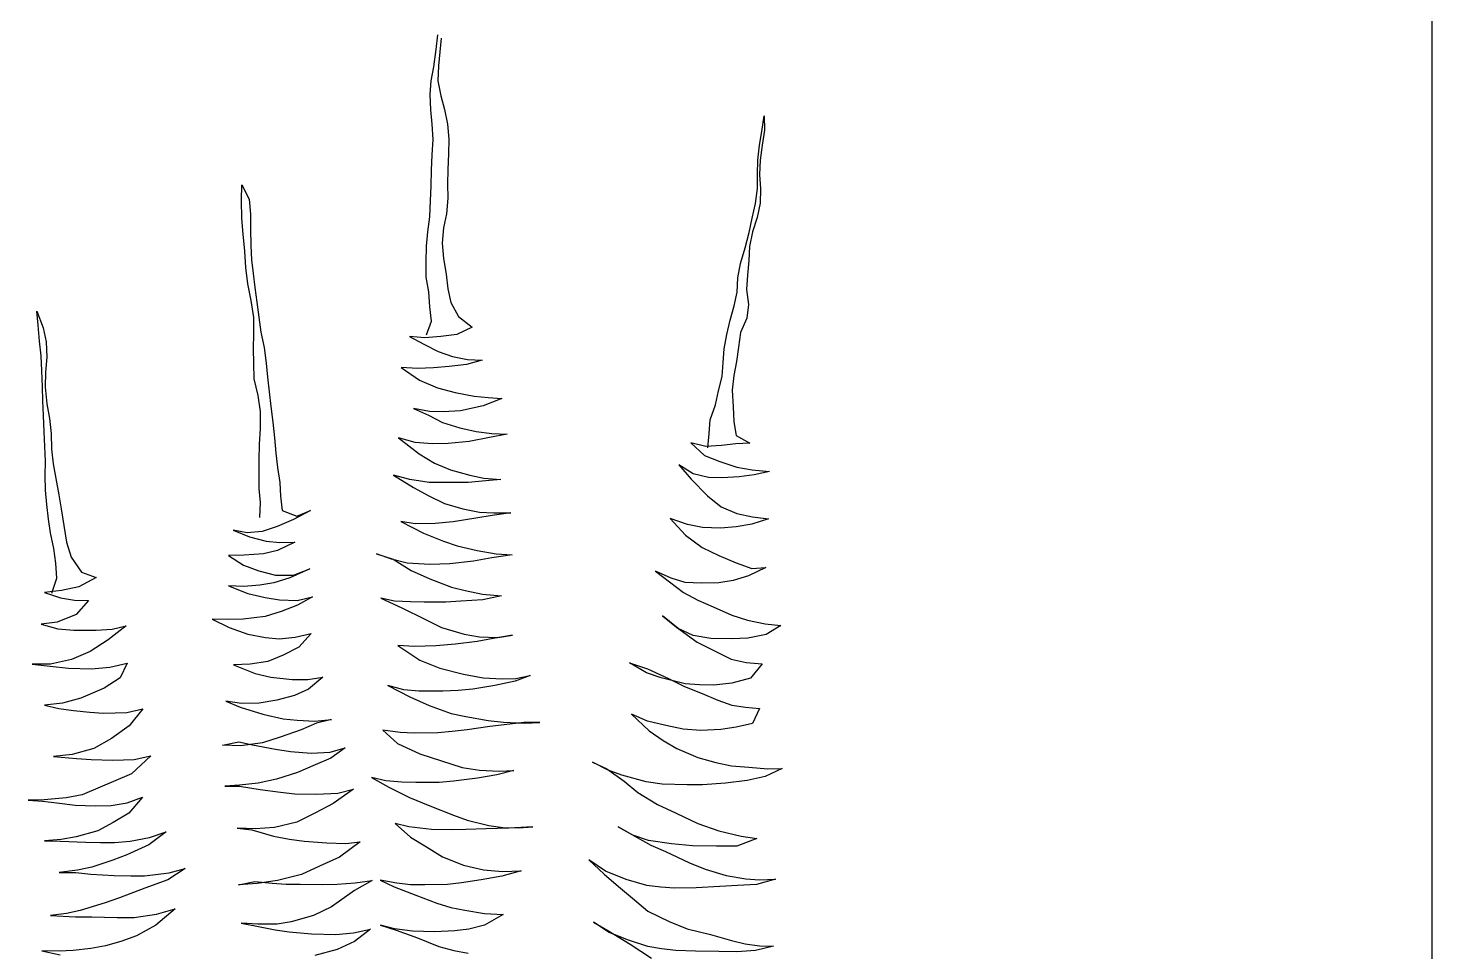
# Model space of a CAD drawing. Header units: metres. Extents: x -58 to 722, y -1100 to 345.
# Drawn here: x 241.4545 to 241.9136, y -480.9089 to -480.607 of the extents above; entities that cross this region are included whole.
import ezdxf

# ---------------------------------------------------------------- set-up
doc = ezdxf.new("R2010")
doc.units = ezdxf.units.M
doc.header["$MEASUREMENT"] = 0
doc.linetypes.add('CENTER2', pattern=[1.125, 0.75, -0.125, 0.125, -0.125])
doc.linetypes.add('CENTERX2', pattern=[4, 2.5, -0.5, 0.5, -0.5])
doc.layers.add('FSR_ARQ_005VEGETACION', color=64, linetype='Continuous')
doc.layers.add('FSR_ARQ_016EJES', color=135, linetype='CENTER2')

# ---------------------------------------------------------------- blocks, each defined once
blk = doc.blocks.new('arbustos 01')
at = {"layer": 'FSR_ARQ_005VEGETACION', "color": 103}
for p, q in [((188.56621, -31.46026), (188.56664, -31.46528)), ((188.56794, -31.46442), (188.56739, -31.45905)), ((188.56664, -31.46528), (188.56718, -31.47029)), ((188.56886, -31.47063), (188.56794, -31.46442)), ((188.56718, -31.47029), (188.56738, -31.47579)), ((188.56977, -31.47576), (188.56886, -31.47063)), ((188.56738, -31.47579), (188.56626, -31.48118)), ((188.5702, -31.48077), (188.56977, -31.47576)), ((188.56626, -31.48118), (188.56501, -31.48622)), ((188.56991, -31.48627), (188.5702, -31.48077)), ((188.56501, -31.48622), (188.56389, -31.4915)), ((188.56939, -31.49154), (188.56991, -31.48627)), ((188.44885, -31.48852), (188.44868, -31.49366)), ((188.44964, -31.49412), (188.44885, -31.48852)), ((188.56389, -31.4915), (188.56336, -31.497)), ((188.5691, -31.49704), (188.56939, -31.49154)), ((188.44868, -31.49366), (188.44947, -31.49915)), ((188.45043, -31.49913), (188.44964, -31.49412)), ((188.44947, -31.49915), (188.45026, -31.50451)), ((188.4511, -31.50462), (188.45043, -31.49913)), ((188.56336, -31.497), (188.56355, -31.50226)), ((188.56942, -31.50266), (188.5691, -31.49704)), ((188.45026, -31.50451), (188.45045, -31.50977)), ((188.45117, -31.50964), (188.4511, -31.50462)), ((188.56355, -31.50226), (188.56375, -31.50799)), ((188.56973, -31.50815), (188.56942, -31.50266)), ((188.45045, -31.50977), (188.45016, -31.51492)), ((188.45124, -31.5149), (188.45117, -31.50964)), ((188.56375, -31.50799), (188.56382, -31.51325)), ((188.56981, -31.51401), (188.56973, -31.50815)), ((188.45016, -31.51492), (188.45023, -31.52017)), ((188.45191, -31.52027), (188.45124, -31.5149)), ((188.56382, -31.51325), (188.56377, -31.51839)), ((188.57, -31.51927), (188.56981, -31.51401)), ((188.63866, -31.51355), (188.63598, -31.51873)), ((188.63874, -31.51917), (188.63866, -31.51355)), ((188.45023, -31.52017), (188.45138, -31.52542)), ((188.45318, -31.52563), (188.45191, -31.52027)), ((188.56377, -31.51839), (188.56421, -31.52401)), ((188.57032, -31.52512), (188.57, -31.51927)), ((188.63598, -31.51873), (188.63546, -31.52423)), ((188.63859, -31.52575), (188.63874, -31.51917)), ((188.45138, -31.52542), (188.453, -31.53054)), ((188.4542, -31.53088), (188.45318, -31.52563)), ((188.56421, -31.52401), (188.56535, -31.52913)), ((188.57099, -31.53061), (188.57032, -31.52512)), ((188.63546, -31.52423), (188.63541, -31.52961)), ((188.63807, -31.53149), (188.63859, -31.52575)), ((188.453, -31.53054), (188.45415, -31.5359)), ((188.45571, -31.53636), (188.4542, -31.53088)), ((188.56535, -31.52913), (188.56579, -31.53474)), ((188.57154, -31.53574), (188.57099, -31.53061)), ((188.63541, -31.52961), (188.63537, -31.53559)), ((188.63755, -31.53759), (188.63807, -31.53149)), ((188.45415, -31.5359), (188.45434, -31.54104)), ((188.45735, -31.54207), (188.45571, -31.53636)), ((188.56579, -31.53474), (188.56527, -31.54025)), ((188.57162, -31.5416), (188.57154, -31.53574)), ((188.63537, -31.53559), (188.63508, -31.54074)), ((188.45434, -31.54104), (188.45489, -31.54629)), ((188.45837, -31.54732), (188.45735, -31.54207)), ((188.56527, -31.54025), (188.56439, -31.546)), ((188.57157, -31.5471), (188.57162, -31.5416)), ((188.63508, -31.54074), (188.63443, -31.54577)), ((188.63715, -31.54358), (188.63755, -31.53759)), ((188.45489, -31.54629), (188.4552, -31.55155)), ((188.45856, -31.55246), (188.45837, -31.54732)), ((188.56439, -31.546), (188.56374, -31.55127)), ((188.57069, -31.55237), (188.57157, -31.5471)), ((188.63443, -31.54577), (188.6339, -31.55079)), ((188.6364, -31.54944), (188.63715, -31.54358)), ((188.4552, -31.55155), (188.45444, -31.55694)), ((188.45971, -31.55746), (188.45856, -31.55246)), ((188.56374, -31.55127), (188.56261, -31.5563)), ((188.57029, -31.55787), (188.57069, -31.55237)), ((188.6339, -31.55079), (188.63314, -31.55618)), ((188.63517, -31.55556), (188.6364, -31.54944)), ((188.45444, -31.55694), (188.4551, -31.56195)), ((188.46121, -31.5627), (188.45971, -31.55746)), ((188.56261, -31.5563), (188.55993, -31.56136)), ((188.56964, -31.56302), (188.57029, -31.55787)), ((188.63314, -31.55618), (188.63238, -31.56157)), ((188.63429, -31.56167), (188.63517, -31.55556)), ((188.4551, -31.56195), (188.45745, -31.56718)), ((188.46236, -31.56783), (188.46121, -31.5627)), ((188.55993, -31.56136), (188.55485, -31.56526)), ((188.57151, -31.568), (188.56964, -31.56302)), ((188.63238, -31.56157), (188.63174, -31.56708)), ((188.63425, -31.56764), (188.63429, -31.56167)), ((188.71316, -31.5594), (188.71085, -31.56541)), ((188.71263, -31.56443), (188.71316, -31.5594)), ((188.45745, -31.56718), (188.45812, -31.57243)), ((188.46338, -31.57307), (188.46236, -31.56783)), ((188.55485, -31.56526), (188.5605, -31.56793)), ((188.5605, -31.56793), (188.56625, -31.56857)), ((188.63174, -31.56708), (188.6305, -31.5726)), ((188.63432, -31.5729), (188.63425, -31.56764)), ((188.71085, -31.56541), (188.70972, -31.57056)), ((188.71211, -31.57029), (188.71263, -31.56443)), ((188.45812, -31.57243), (188.4589, -31.57768)), ((188.46369, -31.57809), (188.46338, -31.57307)), ((188.56625, -31.56857), (188.57211, -31.56909)), ((188.5725, -31.57135), (188.56728, -31.57405)), ((188.57211, -31.56909), (188.57772, -31.56865)), ((188.57772, -31.56865), (188.5725, -31.57135)), ((188.6305, -31.5726), (188.62974, -31.57834)), ((188.63428, -31.5784), (188.63432, -31.5729)), ((188.70972, -31.57056), (188.70944, -31.57607)), ((188.71158, -31.57556), (188.71211, -31.57029)), ((188.4589, -31.57768), (188.45981, -31.5828)), ((188.464, -31.58311), (188.46369, -31.57809)), ((188.55656, -31.57695), (188.5513, -31.57714)), ((188.5513, -31.57714), (188.55694, -31.57873)), ((188.56204, -31.5758), (188.55656, -31.57695)), ((188.56728, -31.57405), (188.56204, -31.5758)), ((188.62974, -31.57834), (188.62933, -31.58337)), ((188.70944, -31.57607), (188.70999, -31.58156)), ((188.7113, -31.58106), (188.71158, -31.57556)), ((188.45981, -31.5828), (188.46048, -31.58805)), ((188.46539, -31.58835), (188.464, -31.58311)), ((188.55694, -31.57873), (188.56329, -31.57949)), ((188.56329, -31.57949), (188.56891, -31.58001)), ((188.56891, -31.58001), (188.57477, -31.58017)), ((188.58075, -31.57985), (188.57399, -31.58448)), ((188.57477, -31.58017), (188.58075, -31.57985)), ((188.62933, -31.58337), (188.62868, -31.58864)), ((188.63412, -31.58402), (188.63428, -31.5784)), ((188.70999, -31.58156), (188.71006, -31.58694)), ((188.71102, -31.58692), (188.7113, -31.58106)), ((188.46048, -31.58805), (188.46008, -31.59416)), ((188.46653, -31.59347), (188.46539, -31.58835)), ((188.56746, -31.5872), (188.56103, -31.58896)), ((188.57399, -31.58448), (188.56746, -31.5872)), ((188.63264, -31.59002), (188.63412, -31.58402)), ((188.71006, -31.58694), (188.70943, -31.59304)), ((188.71097, -31.59194), (188.71102, -31.58692)), ((188.4684, -31.59882), (188.46653, -31.59347)), ((188.5491, -31.5908), (188.54408, -31.5911)), ((188.54408, -31.5911), (188.55093, -31.59376)), ((188.55423, -31.59025), (188.5491, -31.5908)), ((188.56103, -31.58896), (188.55423, -31.59025)), ((188.62868, -31.58864), (188.62804, -31.59403)), ((188.63177, -31.59589), (188.63264, -31.59002)), ((188.70943, -31.59304), (188.70855, -31.59843)), ((188.71068, -31.59733), (188.71097, -31.59194)), ((188.46008, -31.59416), (188.4598, -31.59954)), ((188.55093, -31.59376), (188.5592, -31.59556)), ((188.5592, -31.59556), (188.56542, -31.59595)), ((188.56542, -31.59595), (188.57044, -31.59588)), ((188.57082, -31.59719), (188.56571, -31.59977)), ((188.57044, -31.59588), (188.57617, -31.59473)), ((188.57617, -31.59473), (188.57082, -31.59719)), ((188.62804, -31.59403), (188.6274, -31.59965)), ((188.63185, -31.6021), (188.63177, -31.59589)), ((188.70855, -31.59843), (188.7079, -31.60382)), ((188.7104, -31.60319), (188.71068, -31.59733)), ((188.4598, -31.59954), (188.45903, -31.60457)), ((188.46882, -31.60384), (188.4684, -31.59882)), ((188.46925, -31.60897), (188.46882, -31.60384)), ((188.54772, -31.60384), (188.54222, -31.60404)), ((188.55345, -31.60305), (188.54772, -31.60384)), ((188.55941, -31.60177), (188.55345, -31.60305)), ((188.56571, -31.59977), (188.55941, -31.60177)), ((188.6274, -31.59965), (188.62676, -31.6054)), ((188.63217, -31.60772), (188.63185, -31.6021)), ((188.7079, -31.60382), (188.70774, -31.60956)), ((188.71024, -31.60857), (188.7104, -31.60319)), ((188.45903, -31.60457), (188.45405, -31.60739)), ((188.45405, -31.60739), (188.45907, -31.60756)), ((188.45907, -31.60756), (188.46434, -31.6082)), ((188.46434, -31.6082), (188.46996, -31.60849)), ((188.46996, -31.60849), (188.47544, -31.60722)), ((188.47544, -31.60722), (188.47049, -31.61183)), ((188.54222, -31.60404), (188.54858, -31.60527)), ((188.54858, -31.60527), (188.55601, -31.60672)), ((188.55601, -31.60672), (188.56367, -31.60745)), ((188.56367, -31.60745), (188.56929, -31.60762)), ((188.56929, -31.60762), (188.57562, -31.60705)), ((188.58169, -31.60541), (188.57412, -31.61126)), ((188.57562, -31.60705), (188.58169, -31.60541)), ((188.62676, -31.6054), (188.62623, -31.61091)), ((188.63236, -31.61345), (188.63217, -31.60772)), ((188.70995, -31.61383), (188.71024, -31.60857)), ((188.4649, -31.61393), (188.45871, -31.61605)), ((188.47049, -31.61183), (188.4649, -31.61393)), ((188.57412, -31.61126), (188.56855, -31.61456)), ((188.62623, -31.61091), (188.62559, -31.61618)), ((188.63232, -31.61871), (188.63236, -31.61345)), ((188.70774, -31.60956), (188.70722, -31.61483)), ((188.71002, -31.61921), (188.70995, -31.61383)), ((188.4531, -31.61696), (188.4469, -31.61765)), ((188.4469, -31.61765), (188.45241, -31.61889)), ((188.45241, -31.61889), (188.45792, -31.61953)), ((188.45871, -31.61605), (188.4531, -31.61696)), ((188.46904, -31.61974), (188.47464, -31.61846)), ((188.47464, -31.61846), (188.47985, -31.61517)), ((188.47985, -31.61517), (188.47538, -31.62037)), ((188.55581, -31.61892), (188.55069, -31.62006)), ((188.56272, -31.61703), (188.55581, -31.61892)), ((188.56855, -31.61456), (188.56272, -31.61703)), ((188.58355, -31.6189), (188.5762, -31.62342)), ((188.57759, -31.62053), (188.58355, -31.6189)), ((188.62559, -31.61618), (188.62482, -31.62156)), ((188.63227, -31.62385), (188.63232, -31.61871)), ((188.70722, -31.61483), (188.70621, -31.62022)), ((188.45792, -31.61953), (188.46402, -31.61992)), ((188.46402, -31.61992), (188.46904, -31.61974)), ((188.47538, -31.62037), (188.46937, -31.62643)), ((188.55069, -31.62006), (188.54448, -31.6205)), ((188.54448, -31.6205), (188.54999, -31.62103)), ((188.54999, -31.62103), (188.55633, -31.62166)), ((188.55633, -31.62166), (188.5641, -31.62167)), ((188.5641, -31.62167), (188.57055, -31.62158)), ((188.57055, -31.62158), (188.57759, -31.62053)), ((188.5762, -31.62342), (188.57062, -31.62648)), ((188.62482, -31.62156), (188.62453, -31.62659)), ((188.63186, -31.62888), (188.63227, -31.62385)), ((188.70621, -31.62022), (188.7051, -31.62609)), ((188.70998, -31.62435), (188.71002, -31.61921)), ((188.46937, -31.62643), (188.4644, -31.63044)), ((188.56492, -31.62919), (188.55825, -31.6312)), ((188.57062, -31.62648), (188.56492, -31.62919)), ((188.62453, -31.62659), (188.62401, -31.63174)), ((188.63205, -31.63438), (188.63186, -31.62888)), ((188.7051, -31.62609), (188.70421, -31.63113)), ((188.70945, -31.62962), (188.70998, -31.62435)), ((188.45298, -31.63406), (188.44725, -31.63485)), ((188.4587, -31.63291), (188.45298, -31.63406)), ((188.4644, -31.63044), (188.4587, -31.63291)), ((188.54704, -31.63266), (188.54082, -31.63263)), ((188.54082, -31.63263), (188.54765, -31.63361)), ((188.55229, -31.63235), (188.54704, -31.63266)), ((188.54765, -31.63361), (188.55352, -31.63461)), ((188.55825, -31.6312), (188.55229, -31.63235)), ((188.61866, -31.63384), (188.61361, -31.63176)), ((188.61361, -31.63176), (188.61987, -31.63502)), ((188.62401, -31.63174), (188.61866, -31.63384)), ((188.70421, -31.63113), (188.70334, -31.63723)), ((188.70892, -31.63489), (188.70945, -31.62962)), ((188.44725, -31.63485), (188.45325, -31.6368)), ((188.45325, -31.6368), (188.459, -31.63768)), ((188.459, -31.63768), (188.46463, -31.6382)), ((188.46463, -31.6382), (188.4712, -31.638)), ((188.4712, -31.638), (188.47668, -31.63685)), ((188.47668, -31.63685), (188.48299, -31.63473)), ((188.48299, -31.63473), (188.47733, -31.64078)), ((188.55352, -31.63461), (188.56178, -31.63593)), ((188.56178, -31.63593), (188.56837, -31.63656)), ((188.56837, -31.63656), (188.57566, -31.63658)), ((188.58079, -31.63579), (188.5726, -31.63997)), ((188.57566, -31.63658), (188.58079, -31.63579)), ((188.61987, -31.63502), (188.62576, -31.63757)), ((188.62576, -31.63757), (188.63116, -31.63941)), ((188.63116, -31.63941), (188.63667, -31.63993)), ((188.6418, -31.63891), (188.63585, -31.64138)), ((188.63667, -31.63993), (188.6418, -31.63891)), ((188.70334, -31.63723), (188.70234, -31.64334)), ((188.70815, -31.63992), (188.70892, -31.63489)), ((188.47733, -31.64078), (188.4713, -31.64517)), ((188.56035, -31.64456), (188.55308, -31.64633)), ((188.56534, -31.64293), (188.56035, -31.64456)), ((188.5726, -31.63997), (188.56534, -31.64293)), ((188.62476, -31.64344), (188.61938, -31.64328)), ((188.61938, -31.64328), (188.62564, -31.6463)), ((188.62978, -31.6429), (188.62476, -31.64344)), ((188.63585, -31.64138), (188.62978, -31.6429)), ((188.70234, -31.64334), (188.70062, -31.64875)), ((188.70692, -31.64555), (188.70815, -31.63992)), ((188.46524, -31.64812), (188.45894, -31.65083)), ((188.4713, -31.64517), (188.46524, -31.64812)), ((188.54616, -31.6475), (188.54031, -31.64794)), ((188.54031, -31.64794), (188.54774, -31.64903)), ((188.55308, -31.64633), (188.54616, -31.6475)), ((188.54774, -31.64903), (188.55444, -31.65013)), ((188.5836, -31.6495), (188.57708, -31.65353)), ((188.57848, -31.65088), (188.5842, -31.64949)), ((188.58967, -31.6475), (188.5836, -31.6495)), ((188.5842, -31.64949), (188.58967, -31.6475)), ((188.62564, -31.6463), (188.63068, -31.64755)), ((188.63068, -31.64755), (188.63774, -31.64805)), ((188.63774, -31.64805), (188.64347, -31.64809)), ((188.64347, -31.64809), (188.63802, -31.65163)), ((188.70062, -31.64875), (188.69687, -31.65418)), ((188.70615, -31.65094), (188.70692, -31.64555)), ((188.45323, -31.65282), (188.44821, -31.65253)), ((188.44821, -31.65253), (188.45446, -31.65556)), ((188.45894, -31.65083), (188.45323, -31.65282)), ((188.48257, -31.65637), (188.48827, -31.65378)), ((188.48827, -31.65378), (188.48318, -31.65768)), ((188.55444, -31.65013), (188.56306, -31.65109)), ((188.56306, -31.65109), (188.57024, -31.65135)), ((188.57024, -31.65135), (188.57848, -31.65088)), ((188.57708, -31.65353), (188.57031, -31.65661)), ((188.61978, -31.65522), (188.61389, -31.65291)), ((188.61389, -31.65291), (188.62111, -31.65628)), ((188.63243, -31.65374), (188.62636, -31.65525)), ((188.63802, -31.65163), (188.63243, -31.65374)), ((188.69687, -31.65418), (188.69152, -31.65616)), ((188.70587, -31.65633), (188.70615, -31.65094)), ((188.45446, -31.65556), (188.4601, -31.65715)), ((188.4601, -31.65715), (188.46526, -31.65804)), ((188.46526, -31.65804), (188.47171, -31.65819)), ((188.47171, -31.65819), (188.47745, -31.65787)), ((188.47745, -31.65787), (188.48257, -31.65637)), ((188.48318, -31.65768), (188.47809, -31.66157)), ((188.56246, -31.65959), (188.55746, -31.66085)), ((188.57031, -31.65661), (188.56246, -31.65959)), ((188.62636, -31.65525), (188.61978, -31.65522)), ((188.62111, -31.65628), (188.62699, -31.658)), ((188.62699, -31.658), (188.63203, -31.65888)), ((188.63203, -31.65888), (188.63789, -31.6594)), ((188.6435, -31.65909), (188.63637, -31.66193)), ((188.63789, -31.6594), (188.6435, -31.65909)), ((188.69152, -31.65616), (188.6979, -31.65954)), ((188.6979, -31.65954), (188.70414, -31.66089)), ((188.70768, -31.66177), (188.70587, -31.65633)), ((188.47287, -31.66439), (188.46729, -31.66674)), ((188.47809, -31.66157), (188.47287, -31.66439)), ((188.55114, -31.66213), (188.54422, -31.66282)), ((188.54422, -31.66282), (188.55105, -31.66417)), ((188.55105, -31.66417), (188.55906, -31.66466)), ((188.55746, -31.66085), (188.55114, -31.66213)), ((188.55906, -31.66466), (188.56445, -31.66506)), ((188.56445, -31.66506), (188.57234, -31.66507)), ((188.57234, -31.66507), (188.57736, -31.665)), ((188.57736, -31.665), (188.58309, -31.66469)), ((188.5881, -31.66366), (188.5805, -31.66711)), ((188.58309, -31.66469), (188.5881, -31.66366)), ((188.61847, -31.66445), (188.61296, -31.66309)), ((188.61296, -31.66309), (188.61838, -31.66612)), ((188.62493, -31.66424), (188.61847, -31.66445)), ((188.63017, -31.66333), (188.62493, -31.66424)), ((188.63637, -31.66193), (188.63017, -31.66333)), ((188.6994, -31.6643), (188.69438, -31.66449)), ((188.69438, -31.66449), (188.69887, -31.66957)), ((188.70453, -31.66352), (188.6994, -31.6643)), ((188.70414, -31.66089), (188.71036, -31.66153)), ((188.71036, -31.66153), (188.70453, -31.66352)), ((188.46051, -31.66982), (188.4548, -31.67157)), ((188.46729, -31.66674), (188.46051, -31.66982)), ((188.48007, -31.67469), (188.48574, -31.67007)), ((188.48574, -31.67007), (188.48066, -31.67409)), ((188.5805, -31.66711), (188.57207, -31.67129)), ((188.61838, -31.66612), (188.62427, -31.66843)), ((188.62427, -31.66843), (188.63015, -31.67026)), ((188.69887, -31.66957), (188.70573, -31.67235)), ((188.44848, -31.67297), (188.44275, -31.67353)), ((188.44275, -31.67353), (188.44806, -31.6768)), ((188.4548, -31.67157), (188.44848, -31.67297)), ((188.48066, -31.67409), (188.4732, -31.67957)), ((188.4746, -31.67716), (188.48007, -31.67469)), ((188.56601, -31.67424), (188.55779, -31.67663)), ((188.57207, -31.67129), (188.56601, -31.67424)), ((188.63015, -31.67026), (188.63817, -31.67123)), ((188.64323, -31.67427), (188.63645, -31.67663)), ((188.63817, -31.67123), (188.64391, -31.67139)), ((188.64941, -31.6712), (188.64323, -31.67427)), ((188.64391, -31.67139), (188.64941, -31.6712)), ((188.68568, -31.67489), (188.68064, -31.67364)), ((188.68064, -31.67364), (188.68716, -31.6787)), ((188.69154, -31.67529), (188.68568, -31.67489)), ((188.69967, -31.67518), (188.69154, -31.67529)), ((188.70552, -31.67474), (188.69967, -31.67518)), ((188.71159, -31.6731), (188.70552, -31.67474)), ((188.70573, -31.67235), (188.71159, -31.6731)), ((188.44806, -31.6768), (188.45477, -31.67815)), ((188.45477, -31.67815), (188.46051, -31.67843)), ((188.46051, -31.67843), (188.46816, -31.67832)), ((188.4732, -31.67957), (188.46738, -31.68252)), ((188.46816, -31.67832), (188.4746, -31.67716)), ((188.54562, -31.67787), (188.54023, -31.6771)), ((188.54023, -31.6771), (188.5473, -31.67832)), ((188.55219, -31.67766), (188.54562, -31.67787)), ((188.5473, -31.67832), (188.55305, -31.67932)), ((188.55779, -31.67663), (188.55219, -31.67766)), ((188.55305, -31.67932), (188.56095, -31.68029)), ((188.56095, -31.68029), (188.56813, -31.68091)), ((188.61925, -31.67782), (188.61338, -31.67647)), ((188.61338, -31.67647), (188.61787, -31.68143)), ((188.625, -31.67834), (188.61925, -31.67782)), ((188.63001, -31.67792), (188.625, -31.67834)), ((188.63645, -31.67663), (188.63001, -31.67792)), ((188.68716, -31.6787), (188.69368, -31.68303)), ((188.46738, -31.68252), (188.46073, -31.68571)), ((188.56813, -31.68091), (188.57591, -31.68116)), ((188.58188, -31.68084), (188.57394, -31.68609)), ((188.57591, -31.68116), (188.58188, -31.68084)), ((188.61787, -31.68143), (188.62353, -31.68434)), ((188.62353, -31.68434), (188.62918, -31.68666)), ((188.69368, -31.68303), (188.70053, -31.68593)), ((188.45537, -31.68698), (188.44952, -31.68742)), ((188.44952, -31.68742), (188.45377, -31.69262)), ((188.46073, -31.68571), (188.45537, -31.68698)), ((188.49114, -31.68925), (188.48354, -31.69282)), ((188.49769, -31.68713), (188.49114, -31.68925)), ((188.49152, -31.69068), (188.49769, -31.68713)), ((188.56669, -31.68906), (188.55811, -31.69121)), ((188.57394, -31.68609), (188.56669, -31.68906)), ((188.62918, -31.68666), (188.63564, -31.68764)), ((188.64162, -31.6878), (188.63378, -31.69102)), ((188.63564, -31.68764), (188.64162, -31.6878)), ((188.68658, -31.68863), (188.68023, -31.68728)), ((188.68023, -31.68728), (188.68281, -31.6925)), ((188.69328, -31.68925), (188.68658, -31.68863)), ((188.70165, -31.68902), (188.69328, -31.68925)), ((188.70053, -31.68593), (188.70808, -31.68762)), ((188.70821, -31.68833), (188.70165, -31.68902)), ((188.70808, -31.68762), (188.71478, -31.68764)), ((188.71478, -31.68764), (188.70821, -31.68833)), ((188.45377, -31.69262), (188.46049, -31.69444)), ((188.46049, -31.69444), (188.46707, -31.69519)), ((188.46707, -31.69519), (188.47233, -31.69512)), ((188.47772, -31.69565), (188.4713, -31.69824)), ((188.47233, -31.69512), (188.47747, -31.69469)), ((188.47747, -31.69469), (188.48617, -31.69254)), ((188.48354, -31.69282), (188.47772, -31.69565)), ((188.48617, -31.69254), (188.49152, -31.69068)), ((188.53901, -31.69278), (188.53385, -31.69166)), ((188.53385, -31.69166), (188.53926, -31.69373)), ((188.54403, -31.69295), (188.53901, -31.69278)), ((188.53926, -31.69373), (188.54669, -31.69531)), ((188.55096, -31.6925), (188.54403, -31.69295)), ((188.54669, -31.69531), (188.55472, -31.69663)), ((188.55811, -31.69121), (188.55096, -31.6925)), ((188.58554, -31.69538), (188.57759, -31.69943)), ((188.5797, -31.69689), (188.58554, -31.69538)), ((188.61468, -31.69319), (188.60917, -31.69231)), ((188.60917, -31.69231), (188.61437, -31.69666)), ((188.6203, -31.69311), (188.61468, -31.69319)), ((188.62806, -31.69229), (188.6203, -31.69311)), ((188.63378, -31.69102), (188.62806, -31.69229)), ((188.68281, -31.6925), (188.6886, -31.69625)), ((188.4656, -31.70071), (188.4606, -31.70245)), ((188.4713, -31.69824), (188.4656, -31.70071)), ((188.55472, -31.69663), (188.55998, -31.69716)), ((188.55998, -31.69716), (188.56561, -31.69744)), ((188.56561, -31.69744), (188.57433, -31.69744)), ((188.57759, -31.69943), (188.57058, -31.70263)), ((188.57433, -31.69744), (188.5797, -31.69689)), ((188.61437, -31.69666), (188.61942, -31.69898)), ((188.61942, -31.69898), (188.6259, -31.70069)), ((188.6259, -31.70069), (188.63225, -31.7018)), ((188.6886, -31.69625), (188.69713, -31.69996)), ((188.69713, -31.69996), (188.70373, -31.70178)), ((188.45559, -31.70324), (188.45045, -31.70367)), ((188.45045, -31.70367), (188.45304, -31.70913)), ((188.4606, -31.70245), (188.45559, -31.70324)), ((188.49698, -31.70578), (188.49061, -31.71185)), ((188.49116, -31.70825), (188.49698, -31.70578)), ((188.56249, -31.70549), (188.55724, -31.70664)), ((188.57058, -31.70263), (188.56249, -31.70549)), ((188.63099, -31.70576), (188.6236, -31.70741)), ((188.6392, -31.70325), (188.63099, -31.70576)), ((188.63225, -31.7018), (188.63871, -31.70183)), ((188.63871, -31.70183), (188.64443, -31.70103)), ((188.64443, -31.70103), (188.6392, -31.70325)), ((188.68035, -31.70509), (188.67459, -31.70385)), ((188.67459, -31.70385), (188.67958, -31.71)), ((188.68884, -31.70533), (188.68035, -31.70509)), ((188.69386, -31.70502), (188.68884, -31.70533)), ((188.69983, -31.70446), (188.69386, -31.70502)), ((188.70508, -31.70368), (188.69983, -31.70446)), ((188.70373, -31.70178), (188.71032, -31.70253)), ((188.71032, -31.70253), (188.70508, -31.70368)), ((188.45304, -31.70913), (188.45891, -31.71048)), ((188.45891, -31.71048), (188.46455, -31.71136)), ((188.47817, -31.71118), (188.48449, -31.7099)), ((188.48449, -31.7099), (188.49116, -31.70825)), ((188.53026, -31.7088), (188.53611, -31.70872)), ((188.53588, -31.70896), (188.53026, -31.7088)), ((188.54352, -31.70862), (188.53588, -31.70896)), ((188.53611, -31.70872), (188.5433, -31.70958)), ((188.5433, -31.70958), (188.54845, -31.71022)), ((188.54913, -31.70806), (188.54352, -31.70862)), ((188.54845, -31.71022), (188.55671, -31.71143)), ((188.55724, -31.70664), (188.54913, -31.70806)), ((188.61202, -31.70829), (188.60603, -31.70765)), ((188.60603, -31.70765), (188.61143, -31.70901)), ((188.61143, -31.70901), (188.61708, -31.71144)), ((188.61847, -31.70796), (188.61202, -31.70829)), ((188.6236, -31.70741), (188.61847, -31.70796)), ((188.67958, -31.71), (188.68598, -31.71457)), ((188.46455, -31.71136), (188.47184, -31.71162)), ((188.47184, -31.71162), (188.47817, -31.71118)), ((188.48552, -31.71526), (188.48054, -31.7182)), ((188.49061, -31.71185), (188.48552, -31.71526)), ((188.55671, -31.71143), (188.56222, -31.71207)), ((188.56222, -31.71207), (188.56736, -31.71248)), ((188.56736, -31.71248), (188.57597, -31.7126)), ((188.57597, -31.7126), (188.58111, -31.71241)), ((188.58111, -31.71241), (188.58732, -31.71161)), ((188.58732, -31.71161), (188.582, -31.71634)), ((188.61708, -31.71144), (188.62465, -31.71409)), ((188.62465, -31.71409), (188.63113, -31.71616)), ((188.63973, -31.7158), (188.63472, -31.71682)), ((188.64561, -31.71703), (188.63973, -31.7158)), ((188.68598, -31.71457), (188.69236, -31.71819)), ((188.48054, -31.7182), (188.47293, -31.72153)), ((188.57392, -31.72016), (188.55857, -31.72515)), ((188.582, -31.71634), (188.57392, -31.72016)), ((188.60655, -31.71948), (188.60103, -31.718)), ((188.60103, -31.718), (188.60622, -31.72175)), ((188.61337, -31.71986), (188.60655, -31.71948)), ((188.62089, -31.71928), (188.61337, -31.71986)), ((188.62638, -31.71849), (188.62089, -31.71928)), ((188.63472, -31.71682), (188.62638, -31.71849)), ((188.63113, -31.71616), (188.63903, -31.71724)), ((188.63903, -31.71724), (188.64561, -31.71703)), ((188.67771, -31.72222), (188.67172, -31.72086)), ((188.67172, -31.72086), (188.67874, -31.72746)), ((188.69236, -31.71819), (188.70028, -31.72036)), ((188.7071, -31.7211), (188.69875, -31.72181)), ((188.70028, -31.72036), (188.7071, -31.7211)), ((188.44752, -31.72558), (188.44226, -31.72541)), ((188.44226, -31.72541), (188.4484, -31.72832)), ((188.45433, -31.72501), (188.44752, -31.72558)), ((188.46066, -31.72445), (188.45433, -31.72501)), ((188.46638, -31.72329), (188.46066, -31.72445)), ((188.47293, -31.72153), (188.46638, -31.72329)), ((188.50598, -31.72562), (188.49971, -31.73013)), ((188.50051, -31.72785), (188.50551, -31.72611)), ((188.50551, -31.72611), (188.51121, -31.72316)), ((188.51121, -31.72316), (188.50598, -31.72562)), ((188.54508, -31.72641), (188.53982, -31.72624)), ((188.53982, -31.72624), (188.54593, -31.72771)), ((188.55225, -31.72607), (188.54508, -31.72641)), ((188.55857, -31.72515), (188.55225, -31.72607)), ((188.60622, -31.72175), (188.61199, -31.72419)), ((188.61199, -31.72419), (188.61837, -31.72697)), ((188.68549, -31.72247), (188.67771, -31.72222)), ((188.69337, -31.72224), (188.68549, -31.72247)), ((188.69875, -31.72181), (188.69337, -31.72224)), ((188.4484, -31.72832), (188.45499, -31.72978)), ((188.45499, -31.72978), (188.4629, -31.73075)), ((188.4629, -31.73075), (188.47115, -31.73136)), ((188.47115, -31.73136), (188.47677, -31.7314)), ((188.47677, -31.7314), (188.48585, -31.73116)), ((188.48585, -31.73116), (188.4917, -31.73036)), ((188.4917, -31.73036), (188.50051, -31.72785)), ((188.49971, -31.73013), (188.49474, -31.73414)), ((188.54593, -31.72771), (188.553, -31.72893)), ((188.553, -31.72893), (188.56163, -31.73013)), ((188.56163, -31.73013), (188.56689, -31.73054)), ((188.56689, -31.73054), (188.57538, -31.73054)), ((188.57538, -31.73054), (188.58052, -31.73047)), ((188.58052, -31.73047), (188.58625, -31.72991)), ((188.59149, -31.72877), (188.58521, -31.7322)), ((188.58625, -31.72991), (188.59149, -31.72877)), ((188.61837, -31.72697), (188.62605, -31.72937)), ((188.62605, -31.72937), (188.63264, -31.73084)), ((188.63264, -31.73084), (188.63947, -31.73158)), ((188.67874, -31.72746), (188.69665, -31.73499)), ((188.49474, -31.73414), (188.48751, -31.73855)), ((188.57773, -31.73601), (188.57035, -31.73898)), ((188.58521, -31.7322), (188.57773, -31.73601)), ((188.60376, -31.73446), (188.59801, -31.73298)), ((188.59801, -31.73298), (188.60537, -31.73814)), ((188.61142, -31.73483), (188.60376, -31.73446)), ((188.61931, -31.73461), (188.61142, -31.73483)), ((188.62456, -31.73406), (188.61931, -31.73461)), ((188.63196, -31.73312), (188.62456, -31.73406)), ((188.63947, -31.73194), (188.63196, -31.73312)), ((188.63947, -31.73158), (188.64473, -31.73187)), ((188.64473, -31.73187), (188.63947, -31.73194)), ((188.68032, -31.73796), (188.67467, -31.73589)), ((188.67467, -31.73589), (188.67965, -31.74168)), ((188.69665, -31.73499), (188.70241, -31.73611)), ((188.70241, -31.73611), (188.71043, -31.73683)), ((188.48751, -31.73855), (188.48074, -31.74175)), ((188.57035, -31.73898), (188.56168, -31.74244)), ((188.60537, -31.73814), (188.61187, -31.74152)), ((188.61187, -31.74152), (188.61861, -31.7449)), ((188.68607, -31.73896), (188.68032, -31.73796)), ((188.69193, -31.739), (188.68607, -31.73896)), ((188.69922, -31.73878), (188.69193, -31.739)), ((188.70578, -31.73797), (188.69922, -31.73878)), ((188.71103, -31.7373), (188.70578, -31.73797)), ((188.71043, -31.73683), (188.71629, -31.73699)), ((188.71629, -31.73699), (188.71103, -31.7373)), ((188.4729, -31.74544), (188.46528, -31.74805)), ((188.48074, -31.74175), (188.4729, -31.74544)), ((188.50184, -31.7466), (188.49496, -31.75052)), ((188.4965, -31.74966), (188.50184, -31.7466)), ((188.53807, -31.74706), (188.53292, -31.74666)), ((188.53292, -31.74666), (188.54154, -31.74714)), ((188.54882, -31.7462), (188.5438, -31.74687)), ((188.55668, -31.74418), (188.54882, -31.7462)), ((188.56168, -31.74244), (188.55668, -31.74418)), ((188.56963, -31.74759), (188.57787, -31.74664)), ((188.58288, -31.7455), (188.57732, -31.75036)), ((188.57787, -31.74664), (188.58288, -31.7455)), ((188.61861, -31.7449), (188.62677, -31.74694)), ((188.67965, -31.74168), (188.68532, -31.74507)), ((188.68532, -31.74507), (188.69097, -31.7481)), ((188.45718, -31.75008), (188.45145, -31.75087)), ((188.45145, -31.75087), (188.45878, -31.75364)), ((188.46528, -31.74805), (188.45718, -31.75008)), ((188.48244, -31.75284), (188.49079, -31.75165)), ((188.49496, -31.75052), (188.48998, -31.75334)), ((188.49079, -31.75165), (188.4965, -31.74966)), ((188.5438, -31.74687), (188.53807, -31.74706)), ((188.54154, -31.74714), (188.54979, -31.74738)), ((188.54979, -31.74738), (188.5572, -31.74764)), ((188.5572, -31.74764), (188.56234, -31.74769)), ((188.56234, -31.74769), (188.56963, -31.74759)), ((188.57732, -31.75036), (188.57151, -31.7539)), ((188.62132, -31.75119), (188.61595, -31.75186)), ((188.62705, -31.75004), (188.62132, -31.75119)), ((188.62677, -31.74694), (188.63382, -31.74732)), ((188.63503, -31.74778), (188.62705, -31.75004)), ((188.63382, -31.74732), (188.64028, -31.74711)), ((188.64028, -31.74711), (188.63503, -31.74778)), ((188.67212, -31.7505), (188.66612, -31.74843)), ((188.66612, -31.74843), (188.67239, -31.75313)), ((188.67919, -31.75184), (188.67212, -31.7505)), ((188.68494, -31.75236), (188.67919, -31.75184)), ((188.69097, -31.7481), (188.69877, -31.75026)), ((188.69877, -31.75026), (188.70429, -31.75126)), ((188.70429, -31.75126), (188.71027, -31.75178)), ((188.71027, -31.75178), (188.70465, -31.75186)), ((188.45878, -31.75364), (188.46608, -31.75366)), ((188.46608, -31.75366), (188.4748, -31.75354)), ((188.4748, -31.75354), (188.48244, -31.75284)), ((188.48463, -31.75556), (188.47596, -31.75974)), ((188.48998, -31.75334), (188.48463, -31.75556)), ((188.57151, -31.7539), (188.56571, -31.75757)), ((188.60078, -31.75267), (188.59564, -31.75214)), ((188.59564, -31.75214), (188.60312, -31.75766)), ((188.60771, -31.75245), (188.60078, -31.75267)), ((188.61595, -31.75186), (188.60771, -31.75245)), ((188.67239, -31.75313), (188.68045, -31.75685)), ((188.68045, -31.75685), (188.6855, -31.75881)), ((188.68996, -31.75229), (188.68494, -31.75236)), ((188.69533, -31.75222), (188.68996, -31.75229)), ((188.70465, -31.75186), (188.69533, -31.75222)), ((188.47025, -31.76197), (188.46263, -31.76435)), ((188.47596, -31.75974), (188.47025, -31.76197)), ((188.50648, -31.76279), (188.51253, -31.75865)), ((188.51253, -31.75865), (188.50698, -31.76386)), ((188.5581, -31.76054), (188.55083, -31.76231)), ((188.56571, -31.75757), (188.5581, -31.76054)), ((188.60312, -31.75766), (188.61034, -31.76091)), ((188.61034, -31.76091), (188.61696, -31.76392)), ((188.665, -31.76339), (188.65924, -31.7618)), ((188.65924, -31.7618), (188.66552, -31.76589)), ((188.6855, -31.75881), (188.69307, -31.76134)), ((188.69307, -31.76134), (188.69834, -31.76234)), ((188.45046, -31.76595), (188.44472, -31.76567)), ((188.44472, -31.76567), (188.45156, -31.7676)), ((188.45548, -31.76552), (188.45046, -31.76595)), ((188.46263, -31.76435), (188.45548, -31.76552)), ((188.49149, -31.7679), (188.49899, -31.76577)), ((188.49899, -31.76577), (188.50648, -31.76279)), ((188.50698, -31.76386), (188.50178, -31.76836)), ((188.5439, -31.76288), (188.53708, -31.76262)), ((188.53708, -31.76262), (188.54416, -31.76455)), ((188.55083, -31.76231), (188.5439, -31.76288)), ((188.54416, -31.76455), (188.55159, -31.76589)), ((188.55159, -31.76589), (188.55878, -31.76699)), ((188.55878, -31.76699), (188.56393, -31.76763)), ((188.57732, -31.76769), (188.58233, -31.76714)), ((188.58233, -31.76714), (188.58829, -31.76599)), ((188.58829, -31.76599), (188.58331, -31.76845)), ((188.59739, -31.76694), (188.59128, -31.76619)), ((188.59128, -31.76619), (188.59767, -31.7698)), ((188.60397, -31.76745), (188.59739, -31.76694)), ((188.61696, -31.76392), (188.62559, -31.7662)), ((188.62764, -31.76713), (188.6225, -31.76744)), ((188.62559, -31.7662), (188.63302, -31.76729)), ((188.63385, -31.76656), (188.62764, -31.76713)), ((188.63984, -31.76768), (188.63385, -31.76656)), ((188.67398, -31.76447), (188.665, -31.76339)), ((188.66552, -31.76589), (188.6738, -31.76889)), ((188.679, -31.7644), (188.67398, -31.76447)), ((188.68498, -31.76432), (188.679, -31.7644)), ((188.69346, -31.76384), (188.68498, -31.76432)), ((188.69895, -31.76329), (188.69346, -31.76384)), ((188.69834, -31.76234), (188.70493, -31.76321)), ((188.70493, -31.76321), (188.69895, -31.76329)), ((188.45156, -31.7676), (188.4585, -31.76799)), ((188.4585, -31.76799), (188.46496, -31.76838)), ((188.46496, -31.76838), (188.47345, -31.76886)), ((188.47345, -31.76886), (188.48134, -31.76887)), ((188.48134, -31.76887), (188.48636, -31.76857)), ((188.48636, -31.76857), (188.49149, -31.7679)), ((188.50178, -31.76836), (188.4967, -31.77261)), ((188.56393, -31.76763), (188.57206, -31.76776)), ((188.57534, -31.77142), (188.56773, -31.7744)), ((188.57206, -31.76776), (188.57732, -31.76769)), ((188.58331, -31.76845), (188.57534, -31.77142)), ((188.59767, -31.7698), (188.606, -31.77567)), ((188.60935, -31.76761), (188.60397, -31.76745)), ((188.61736, -31.76751), (188.60935, -31.76761)), ((188.6225, -31.76744), (188.61736, -31.76751)), ((188.63302, -31.76729), (188.63984, -31.76768)), ((188.6738, -31.76889), (188.68306, -31.77247)), ((188.49102, -31.77723), (188.4833, -31.78104)), ((188.4967, -31.77261), (188.49102, -31.77723)), ((188.5576, -31.77692), (188.55044, -31.7781)), ((188.56261, -31.7759), (188.5576, -31.77692)), ((188.56773, -31.7744), (188.56261, -31.7759)), ((188.606, -31.77567), (188.61261, -31.77881)), ((188.66963, -31.77839), (188.66279, -31.77645)), ((188.66279, -31.77645), (188.6698, -31.78233)), ((188.68306, -31.77247), (188.68822, -31.77431)), ((188.68822, -31.77431), (188.69735, -31.77706)), ((188.69735, -31.77706), (188.70238, -31.77807)), ((188.4833, -31.78104), (188.47676, -31.78364)), ((188.50511, -31.78505), (188.5108, -31.78126)), ((188.5108, -31.78126), (188.50558, -31.78432)), ((188.55044, -31.7781), (188.54364, -31.77843)), ((188.54364, -31.77843), (188.55038, -31.7824)), ((188.55038, -31.7824), (188.55614, -31.78376)), ((188.58816, -31.78237), (188.58256, -31.78412)), ((188.58316, -31.78375), (188.58816, -31.78237)), ((188.61261, -31.77881), (188.62066, -31.78121)), ((188.62066, -31.78121), (188.62581, -31.78197)), ((188.62581, -31.78197), (188.63274, -31.782)), ((188.63274, -31.782), (188.63883, -31.78168)), ((188.63883, -31.78168), (188.63311, -31.78271)), ((188.67777, -31.7796), (188.66963, -31.77839)), ((188.6698, -31.78233), (188.67691, -31.78618)), ((188.68387, -31.77963), (188.67777, -31.7796)), ((188.69307, -31.77939), (188.68387, -31.77963)), ((188.69905, -31.77931), (188.69307, -31.77939)), ((188.70813, -31.77882), (188.69905, -31.77931)), ((188.70238, -31.77807), (188.70813, -31.77882)), ((188.46831, -31.78579), (188.46068, -31.78792)), ((188.47676, -31.78364), (188.46831, -31.78579)), ((188.50558, -31.78432), (188.49752, -31.78922)), ((188.4981, -31.78777), (188.50511, -31.78505)), ((188.55614, -31.78376), (188.56117, -31.78441)), ((188.56117, -31.78441), (188.56859, -31.78478)), ((188.57483, -31.78697), (188.56698, -31.79007)), ((188.56859, -31.78478), (188.57659, -31.78456)), ((188.58256, -31.78412), (188.57483, -31.78697)), ((188.57659, -31.78456), (188.58316, -31.78375)), ((188.598, -31.7851), (188.59188, -31.78387)), ((188.59188, -31.78387), (188.59768, -31.78833)), ((188.60446, -31.78573), (188.598, -31.7851)), ((188.6133, -31.78549), (188.60446, -31.78573)), ((188.62142, -31.78478), (188.6133, -31.78549)), ((188.62655, -31.784), (188.62142, -31.78478)), ((188.63311, -31.78271), (188.62655, -31.784)), ((188.67691, -31.78618), (188.68255, -31.78826)), ((188.45043, -31.78985), (188.44541, -31.79004)), ((188.44541, -31.79004), (188.45189, -31.79151)), ((188.45568, -31.78919), (188.45043, -31.78985)), ((188.45189, -31.79151), (188.45871, -31.79201)), ((188.46068, -31.78792), (188.45568, -31.78919)), ((188.45871, -31.79201), (188.46528, -31.79192)), ((188.46528, -31.79192), (188.47377, -31.79181)), ((188.47377, -31.79181), (188.48094, -31.79159)), ((188.48094, -31.79159), (188.48607, -31.79092)), ((188.48607, -31.79092), (188.49108, -31.79014)), ((188.49752, -31.78922), (188.4897, -31.79434)), ((188.49108, -31.79014), (188.4981, -31.78777)), ((188.56151, -31.79157), (188.55638, -31.79248)), ((188.56698, -31.79007), (188.56151, -31.79157)), ((188.59768, -31.78833), (188.60394, -31.79124)), ((188.60394, -31.79124), (188.6121, -31.7934)), ((188.68255, -31.78826), (188.68819, -31.78985)), ((188.68819, -31.78985), (188.69347, -31.79086)), ((188.69347, -31.79086), (188.69993, -31.79161)), ((188.69993, -31.79161), (188.70496, -31.79178)), ((188.71129, -31.79169), (188.70462, -31.7931)), ((188.70496, -31.79178), (188.71129, -31.79169))]:
    blk.add_line(p, q, dxfattribs=at)

msp = doc.modelspace()

# ---------------------------------------------------------------- linework, layer by layer
at = {"layer": 'FSR_ARQ_016EJES', "linetype": 'CENTERX2', "ltscale": 0.25}
msp.add_line((241.91359, -474.57542), (241.91359, -485.60006), dxfattribs=at)

# ---------------------------------------------------------------- block references
at = {"layer": 'FSR_ARQ_005VEGETACION', "xscale": -0.9, "yscale": 0.9, "zscale": 0.9}
msp.add_blockref('arbustos 01', (411.29911, -452.29606), dxfattribs=at)

doc.saveas('drawing.dxf')
